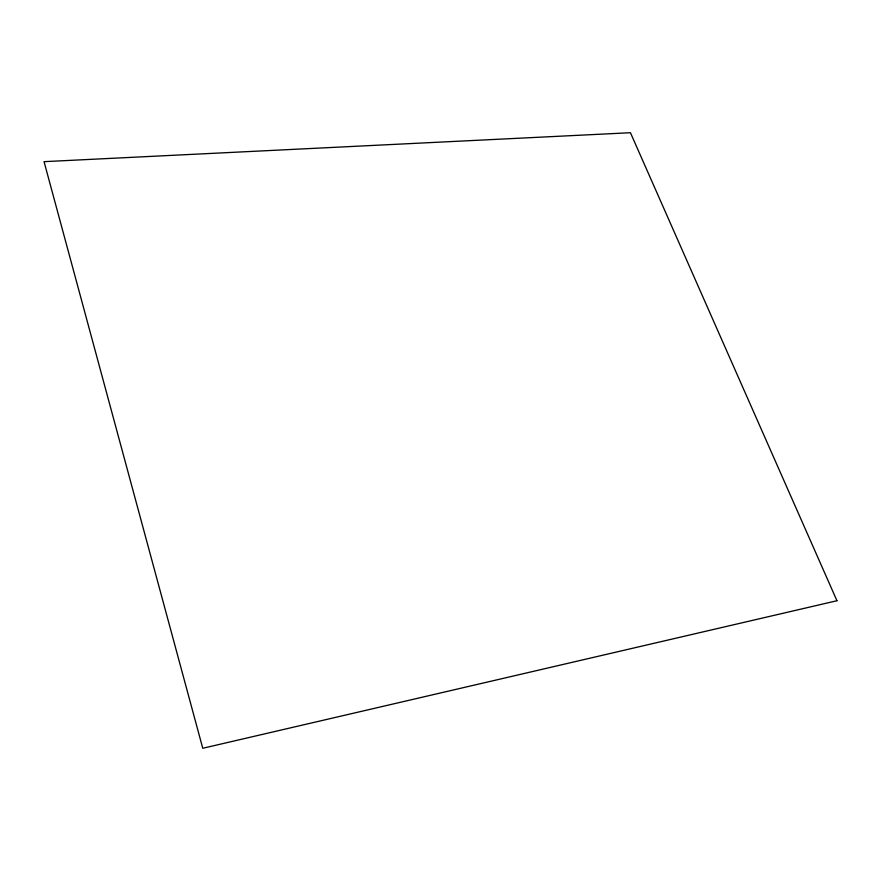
<?xml version="1.0" encoding="UTF-8"?>
<svg xmlns="http://www.w3.org/2000/svg" width="881" height="881" viewBox="0 0 881 881"><rect width="100%" height="100%" fill="white"/><g stroke="black" fill="none" stroke-linecap="round" stroke-linejoin="round"><path stroke-width="1.32" d="M836.95 600.732L202.762 748.277L44.05 161.664L630.444 132.723L836.95 600.732"/></g></svg>
